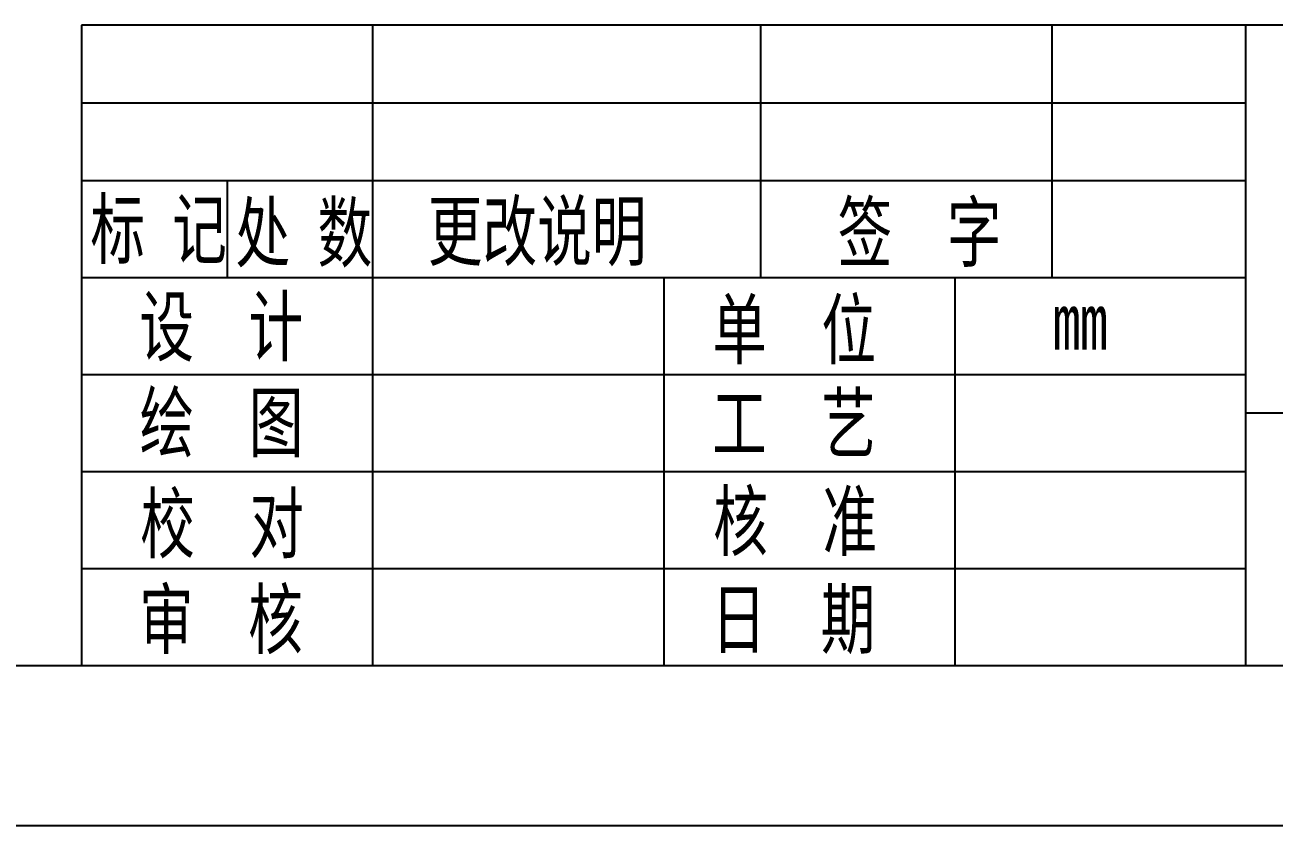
# Model space of a CAD drawing. Header units: millimetres. Extents: x 349 to 632, y 13 to 212.
# Drawn here: x 470.7 to 525.3, y 13.3 to 48.2 of the extents above; entities that cross this region are included whole.
import ezdxf

# ---------------------------------------------------------------- set-up
doc = ezdxf.new("R2010")
doc.units = ezdxf.units.MM
doc.header["$LTSCALE"] = 16.335
doc.layers.get('0').update_dxf_attribs({"linetype": 'CONTINUOUS'})
doc.styles.get("Standard").update_dxf_attribs({"font": 'SimSun.ttf', "width": 0.85})

msp = doc.modelspace()

# ---------------------------------------------------------------- linework, layer by layer
at = {"color": 7}
for p, q in [((473.168, 48.242), (473.168, 20.299)), ((625.456, 48.242), (473.168, 48.242)), ((485.879, 48.242), (485.879, 20.299)), ((502.822, 48.242), (502.822, 37.233)), ((515.532, 48.242), (515.532, 37.233)), ((524.009, 20.299), (524.009, 48.242)), ((473.168, 44.854), (524.009, 44.854)), ((473.168, 41.466), (524.009, 41.466)), ((479.523, 41.466), (479.523, 37.233)), ((473.168, 37.233), (524.009, 37.233)), ((473.168, 37.233), (524.009, 37.233)), ((498.589, 37.233), (498.589, 20.299)), ((511.299, 37.233), (511.299, 20.299)), ((473.168, 32.999), (524.009, 32.999)), ((524.009, 31.316), (625.456, 31.316)), ((473.168, 28.766), (524.009, 28.766)), ((473.168, 24.532), (524.009, 24.532)), ((355.877, 20.299), (625.456, 20.299)), ((632.456, 13.299), (348.877, 13.299))]:
    msp.add_line(p, q, dxfattribs=at)

# ---------------------------------------------------------------- texts
at = {"color": 7, "width": 0.7}
for s, p in [('标 记', (473.554, 38.087)), ('处 数', (479.895, 37.942)), ('更改说明', (488.288, 38.009)), ('签  字', (506.183, 37.96)), ('设  计', (475.695, 33.842)), ('单  位', (500.708, 33.709)), ('mm', (515.582, 34.085)), ('绘  图', (475.704, 29.656)), ('工  艺', (500.699, 29.622)), ('校  对', (475.731, 25.25)), ('核  准', (500.754, 25.35)), ('审  核', (475.678, 21.067)), ('日  期', (500.675, 21.08))]:
    msp.add_text(s, height=2.5, dxfattribs=at).set_placement(p)

doc.saveas('drawing.dxf')
